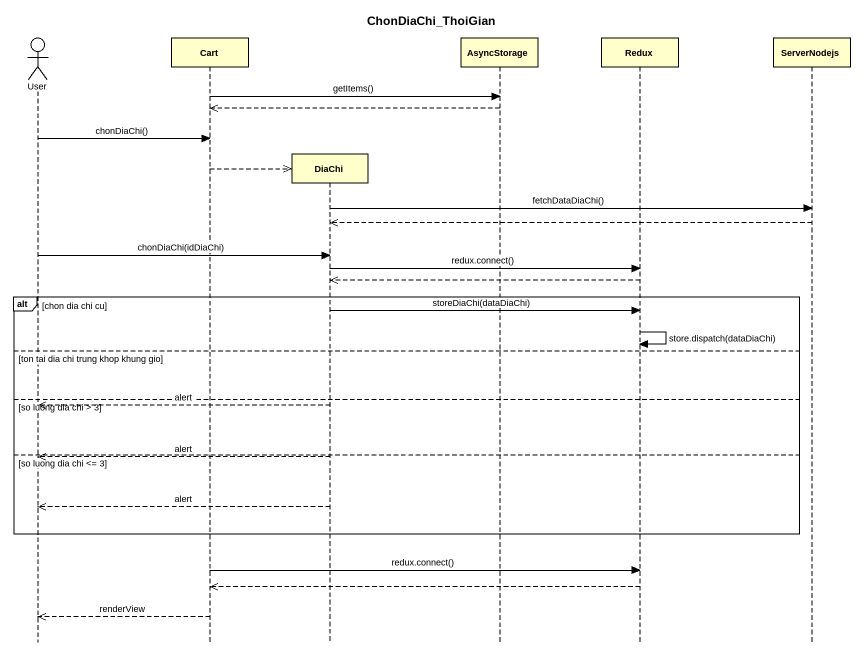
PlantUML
@startuml
title ChonDiaChi_ThoiGian
hide footbox
actor User
participant Cart
participant DiaChi
participant AsyncStorage
participant Redux
participant ServerNodejs

Cart -> AsyncStorage : getItems()
AsyncStorage -->> Cart
User -> Cart : chonDiaChi()
Cart -->> DiaChi **
DiaChi -> ServerNodejs : fetchDataDiaChi()
ServerNodejs -->> DiaChi
User -> DiaChi : chonDiaChi(idDiaChi)
DiaChi -> Redux : redux.connect()
Redux -->> DiaChi
alt chon dia chi cu
  DiaChi -> Redux : storeDiaChi(dataDiaChi)
  Redux -> Redux : store.dispatch(dataDiaChi)
else ton tai dia chi trung khop khung gio
else so luong dia chi > 3
  DiaChi -->> User : alert
else so luong dia chi <= 3
  DiaChi -->> User : alert
  DiaChi -->> User : alert
end
Cart -> Redux : redux.connect()
Redux -->> Cart
Cart -->> User : renderView
@enduml
